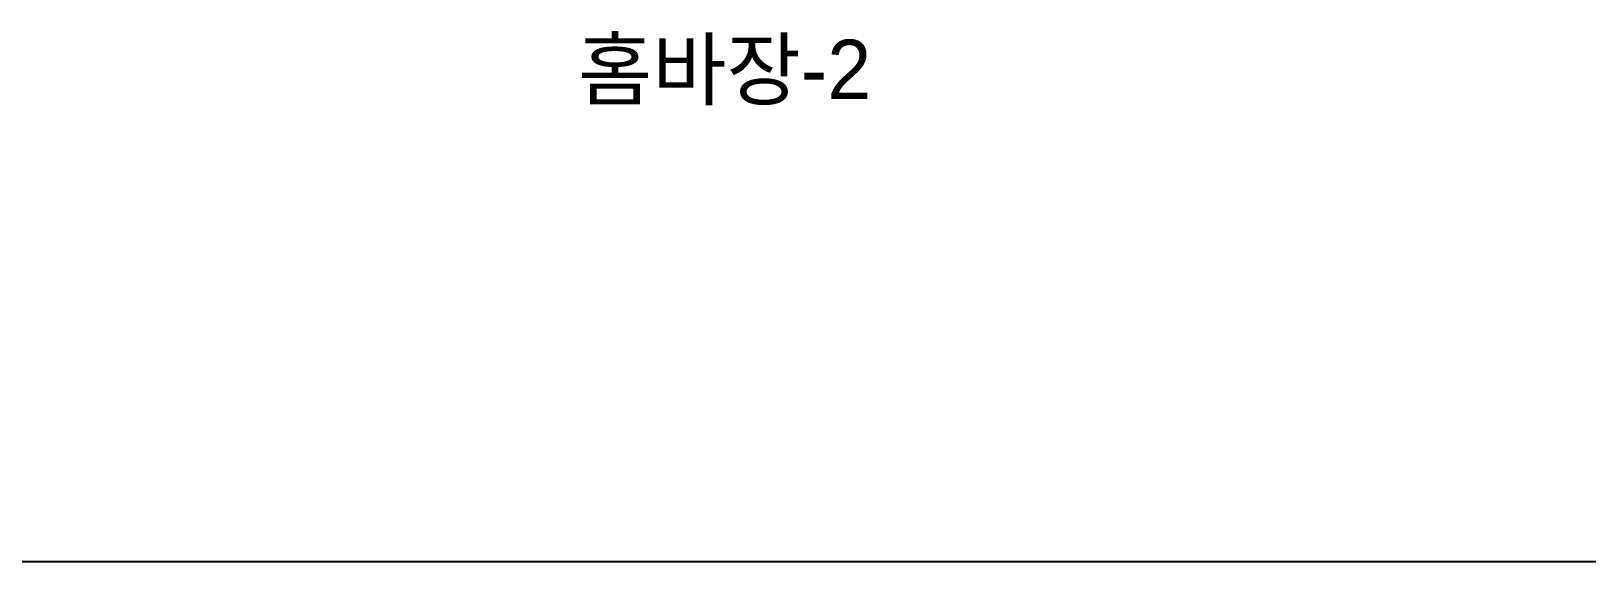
# Model space of a CAD drawing. Header units: millimetres. Extents: x 0 to 21340, y -8338 to -1370.
# Drawn here: x 11307 to 15060, y -2671 to -1370 of the extents above; entities that cross this region are included whole.
import ezdxf

# ---------------------------------------------------------------- set-up
doc = ezdxf.new("R2010")
doc.units = ezdxf.units.MM
doc.layers.add('CAD_  Default', color=7, linetype='Continuous')
doc.layers.add('图框', color=4, linetype='Continuous')
doc.layers.add('SH-文字标注', color=2, linetype='Continuous', lineweight=13)
doc.styles.add('defaultTagTextStyle_178.57142857142856_Arial', font='', dxfattribs={"height": 178.571429})
doc.styles.get('defaultTagTextStyle_178.57142857142856_Arial').set_extended_font_data('Gothic A1')

# ---------------------------------------------------------------- blocks, each defined once
blk = doc.blocks.new('_Frame5385020')
at = {"layer": 'CAD_  Default', "color": 255, "linetype": 'Continuous', "flags": 128}
blk.add_lwpolyline([(35.413, 0.17), (35.413, -22.83), (0.802, -22.83), (0.802, 0.17), (35.413, 0.17)], dxfattribs=at)

msp = doc.modelspace()

# ---------------------------------------------------------------- block references
at = {"layer": '图框', "color": 7, "xscale": 242.6982421875, "yscale": 242.6982421875}
msp.add_blockref('_Frame5385020', (8585.4, -2690.2), dxfattribs=at)

# ---------------------------------------------------------------- texts
at = {"layer": 'SH-文字标注', "color": 2, "insert": (12980, -1470), "char_height": 142.86, "attachment_point": 5, "line_spacing_factor": 0.8, "style": 'defaultTagTextStyle_178.57142857142856_Arial'}
msp.add_mtext('홈바장-2', dxfattribs=at)

doc.saveas('drawing.dxf')
